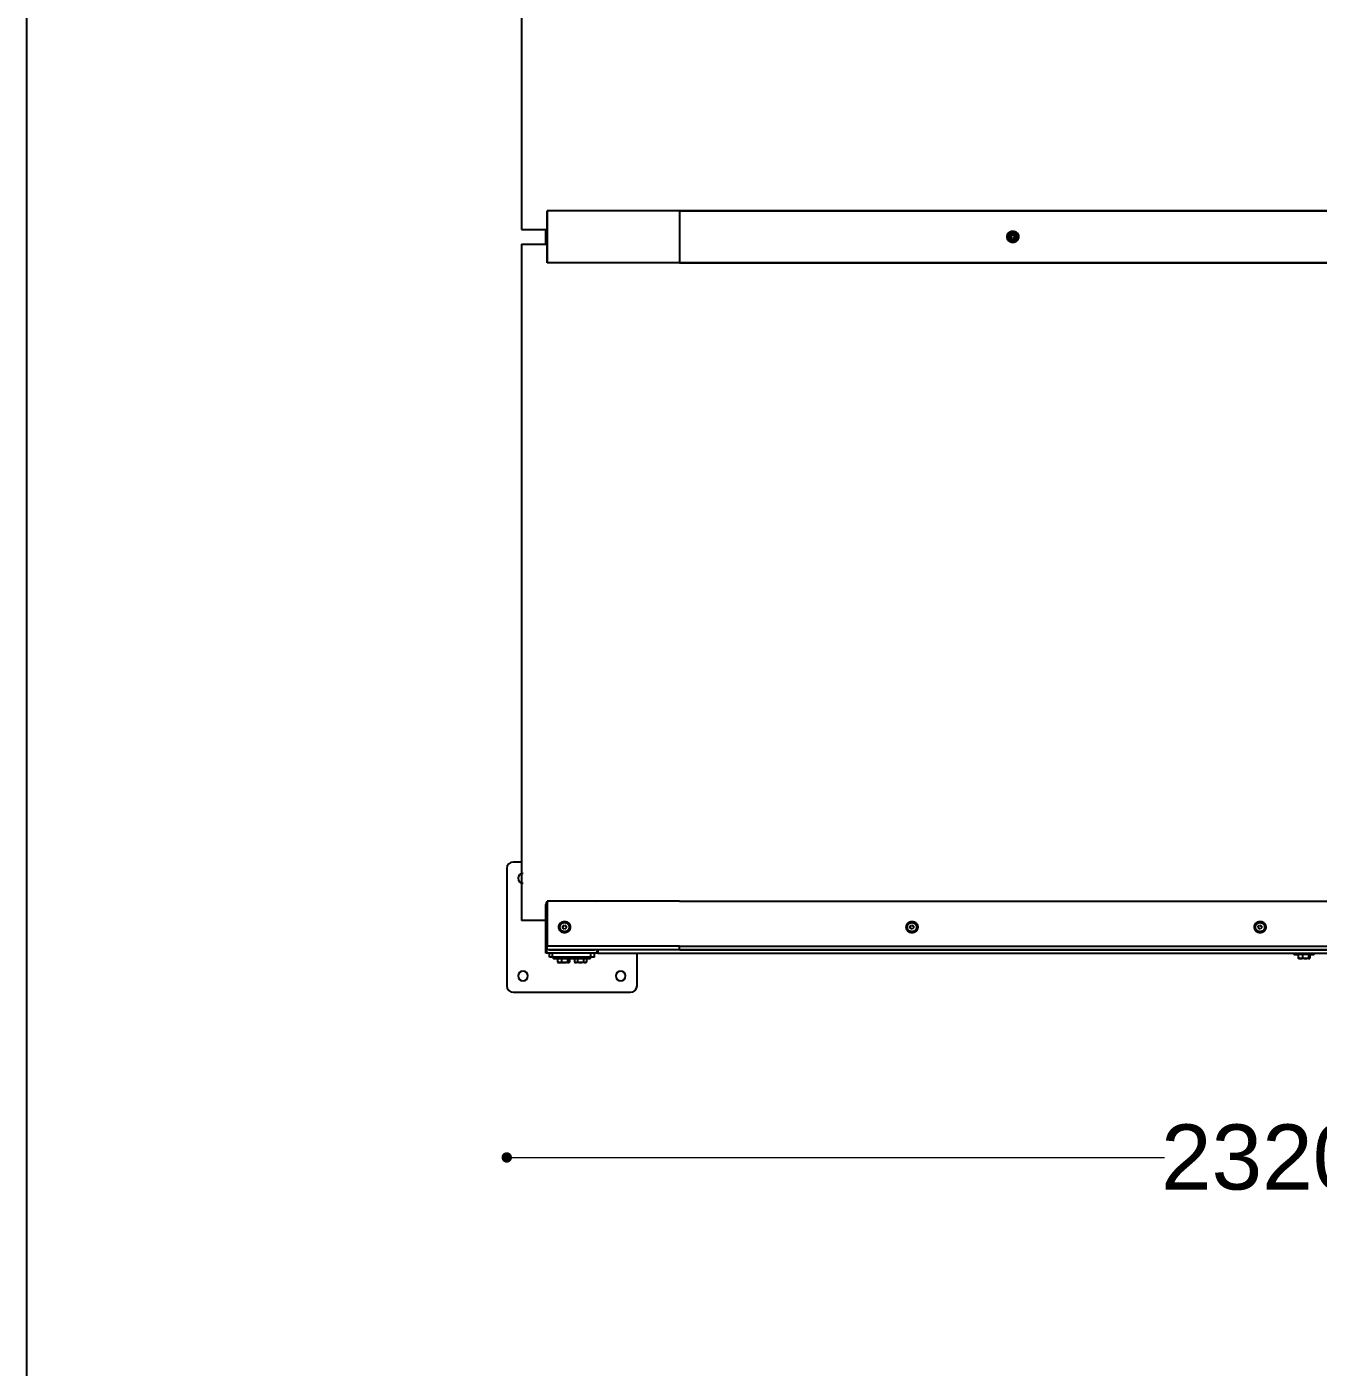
# Model space of a CAD drawing. Header units: millimetres. Extents: x 6404 to 14334, y 16216 to 24449.
# Drawn here: x 6404 to 8387, y 20332 to 22391 of the extents above; entities that cross this region are included whole.
import ezdxf

# ---------------------------------------------------------------- set-up
doc = ezdxf.new("R2010")
doc.units = ezdxf.units.MM
doc.header["$LTSCALE"] = 3
doc.layers.add('Default', color=7, linetype='Continuous')
doc.styles.get("Standard").update_dxf_attribs({"font": 'arial.ttf'})
doc.dimstyles.new('MATEUSZ', dxfattribs={"dimtxt": 35, "dimasz": 16, "dimexe": 0.18, "dimexo": 0.0625, "dimgap": 0.09, "dimtad": 0, "dimdec": 0, "dimdsep": 46, "dimtxsty": 'Standard', "dimblk": 'DOT', "dimcen": 0.09, "dimse1": 1, "dimse2": 1, "dimadec": 0, "dimazin": 0, "dimtfac": 1, "dimtdec": 0, "dimtofl": 0, "dimtmove": 0, "dimatfit": 3, "dimfxl": 1, "dimtolj": 1, "dimtzin": 0, "dimlwd": 9, "dimlwe": 9, "dimarcsym": 0})

# ---------------------------------------------------------------- blocks, each defined once
blk = doc.blocks.new('_Dot')
at = {"color": 0, "linetype": 'ByBlock', "lineweight": -2}
blk.add_line((-0.5, 0), (-1, 0), dxfattribs=at)
at = {"color": 0, "linetype": 'ByBlock', "const_width": 0.5}
blk.add_lwpolyline([(-0.25, 0, 1), (0.25, 0, 1)], format="xyb", close=True, dxfattribs=at)
blk = doc.blocks.new('*D33')
at = {"color": 0, "lineweight": 9, "transparency": 16777216}
for p, q in [((7156.7, 20654.5), (8150.6, 20654.5)), ((9444.6, 20654.5), (8450.8, 20654.5))]:
    blk.add_line(p, q, dxfattribs=at)
at = {"layer": 'Defpoints', "color": 0, "transparency": 16777216}
for p in [(7140.7, 20918.2), (9460.6, 20918.2), (9460.6, 20654.5)]:
    blk.add_point(p, dxfattribs=at)
at = {"color": 0, "lineweight": 9, "transparency": 16777216, "xscale": 16, "yscale": 16, "zscale": 16, "rotation": 180}
blk.add_blockref('_Dot', (7140.7, 20654.5), dxfattribs=at)
at = {"color": 0, "lineweight": 9, "transparency": 16777216, "xscale": 16, "yscale": 16, "zscale": 16}
blk.add_blockref('_Dot', (9460.6, 20654.5), dxfattribs=at)
at = {"color": 0, "transparency": 16777216, "insert": (8300.7, 20654.5), "char_height": 100, "attachment_point": 5}
blk.add_mtext('\\A1;2320', dxfattribs=at)

msp = doc.modelspace()

# ---------------------------------------------------------------- linework, layer by layer
msp.add_lwpolyline([(6403.7, 24449), (14334, 24449), (14334, 16215.9), (6403.7, 16215.9)], close=True)
at = {"layer": 'Default'}
for p, q in [((7163.3, 22471.2), (7163.3, 22079.5)), ((7406, 22108.2), (7202.5, 22108.2)), ((7202.5, 22108.2), (7202.5, 22028.2)), ((7202.6, 22028.2), (7202.6, 22108.2)), ((7406.2, 22108.2), (7202.6, 22108.2)), ((7406, 22108.2), (7406, 22028.2)), ((9398.3, 22108.2), (7406, 22108.2)), ((7406.2, 22108.2), (9398.4, 22108.2)), ((7163.3, 22079.5), (7202.5, 22079.5)), ((7200.7, 22056.6), (7200.7, 22080.6)), ((7200.7, 22056.6), (7200.7, 22080.6)), ((7915.2, 22069.5), (7917.6, 22071.1)), ((7915.4, 22066.7), (7915.2, 22066.7)), ((7163.3, 22057.2), (7202.5, 22057.2)), ((7163.3, 22057.2), (7163.3, 21018.2)), ((7406, 22028.2), (7202.5, 22028.2)), ((7406.2, 22028.2), (7202.6, 22028.2)), ((7406, 22028.2), (9398.3, 22028.2)), ((9398.4, 22028.2), (7406.2, 22028.2)), ((7140.7, 21098.2), (7140.7, 20918.2)), ((7163.3, 21108.2), (7150.7, 21108.2)), ((7200.7, 20973.7), (7200.7, 21042.7)), ((7406, 21048.2), (7202.5, 21048.2)), ((7202.5, 21048.2), (7202.5, 20979.1)), ((7406.2, 21048.2), (7202.6, 21048.2)), ((7202.6, 20979.1), (7202.6, 21048.2)), ((7406, 21048.2), (9400.3, 21048.2)), ((7406.2, 21048.2), (9400.4, 21048.2)), ((7202.5, 21018.2), (7163.3, 21018.2)), ((7200.6, 20970.6), (7200.6, 21018.2)), ((7200.7, 20968.2), (7200.7, 21019)), ((7227, 21006.6), (7226.9, 21009.5)), ((7760.4, 21009.5), (7762.8, 21011.1)), ((7760.5, 21006.6), (7760.4, 21009.5)), ((8294.9, 21009.5), (8297.3, 21011.1)), ((8295.1, 21006.6), (8294.9, 21006.6)), ((8297.6, 21005.3), (8295.1, 21006.6)), ((7406, 20979.1), (7202.5, 20979.1)), ((7406, 20979.1), (9400.3, 20979.1)), ((7406.4, 20973.2), (7202.8, 20973.2)), ((7206.2, 20973.2), (7275.2, 20973.2)), ((7206.2, 20962.2), (7206.2, 20968.2)), ((7275.2, 20968.2), (7206.2, 20968.2)), ((7206.5, 20962.2), (7206.5, 20968.2)), ((7211, 20962.2), (7211, 20968.2)), ((7270, 20962.2), (7211, 20962.2)), ((7212.7, 20960.2), (7212.7, 20962.2)), ((7218.5, 20954.5), (7219.7, 20953.8)), ((7218.7, 20960.2), (7218.7, 20954.5)), ((7225, 20960.2), (7225, 20954.5)), ((7234, 20960.2), (7234, 20954.5)), ((7236.8, 20954.5), (7235.5, 20953.8)), ((7237.2, 20954.5), (7236, 20953.8)), ((7236.8, 20960.2), (7236.8, 20954.5)), ((7238.7, 20960.2), (7238.7, 20962.2)), ((7244.5, 20960.2), (7244.5, 20954.5)), ((7244.5, 20954.5), (7245.7, 20953.8)), ((7249.1, 20960.2), (7249.1, 20954.5)), ((7258.4, 20960.2), (7258.4, 20954.5)), ((7263, 20954.5), (7261.7, 20953.8)), ((7263.2, 20954.5), (7262, 20953.8)), ((7263, 20960.2), (7263, 20954.5)), ((7268.7, 20962.2), (7268.7, 20960.2)), ((7270, 20962.2), (7270, 20968.2)), ((7275.2, 20962.2), (7275.2, 20968.2)), ((7275.5, 20962.2), (7275.5, 20968.2)), ((7280.7, 20973.7), (9320.6, 20973.7)), ((7280.7, 20968.2), (9320.6, 20968.2)), ((7340.7, 20918.2), (7340.7, 20968.2)), ((7406.4, 20973.2), (9400.6, 20973.2)), ((8350.1, 20966.2), (8350.1, 20968.2)), ((8356.2, 20966.2), (8356.2, 20960.5)), ((8362.8, 20966.2), (8362.8, 20960.5)), ((8371.7, 20966.2), (8371.7, 20960.5)), ((8373.4, 20960), (8373.1, 20959.8)), ((8374, 20966.2), (8374, 20960.5)), ((8380.1, 20968.2), (8380.1, 20966.2)), ((7150.7, 20908.2), (7330.7, 20908.2))]:
    msp.add_line(p, q, dxfattribs=at)
for points in [[(7909.1, 22067.8, 0), (7909.1, 22068.6, 0), (7909.1, 22069.4, 0), (7909.3, 22070.2, 0), (7909.5, 22071, 0), (7909.8, 22071.8, 0), (7910.2, 22072.6, 0), (7910.7, 22073.4, 0), (7911.3, 22074.1, 0), (7911.9, 22074.7, 0), (7912.6, 22075.3, 0), (7913.4, 22075.8, 0), (7914.1, 22076.2, 0), (7914.9, 22076.5, 0), (7915.7, 22076.7, 0), (7916.5, 22076.9, 0), (7917.3, 22077, 0), (7918.1, 22077, 0), (7918.9, 22076.9, 0), (7919.7, 22076.8, 0), (7920.6, 22076.5, 0), (7921.4, 22076.2, 0), (7922.2, 22075.8, 0), (7922.9, 22075.3, 0), (7923.6, 22074.7, 0), (7924.3, 22074.1, 0), (7924.8, 22073.4, 0), (7925.3, 22072.7, 0), (7925.7, 22071.9, 0), (7926, 22071.1, 0), (7926.3, 22070.3, 0), (7926.4, 22069.5, 0), (7926.5, 22068.7, 0), (7926.5, 22067.9, 0), (7926.4, 22067.1, 0), (7926.3, 22066.3, 0), (7926.1, 22065.4, 0), (7925.7, 22064.6, 0), (7925.3, 22063.8, 0), (7924.8, 22063.1, 0), (7924.3, 22062.4, 0), (7923.6, 22061.7, 0), (7922.9, 22061.2, 0), (7922.2, 22060.7, 0), (7921.4, 22060.3, 0), (7920.6, 22060, 0), (7919.8, 22059.7, 0), (7919, 22059.6, 0), (7918.2, 22059.5, 0), (7917.5, 22059.5, 0), (7916.6, 22059.6, 0), (7915.8, 22059.7, 0), (7915, 22059.9, 0), (7914.2, 22060.3, 0), (7913.4, 22060.7, 0), (7912.6, 22061.2, 0), (7911.9, 22061.7, 0), (7911.3, 22062.4, 0), (7910.7, 22063.1, 0), (7910.2, 22063.8, 0), (7909.8, 22064.6, 0), (7909.5, 22065.4, 0), (7909.3, 22066.2, 0), (7909.1, 22067, 0)], [(7910.8, 22067.9, 0), (7910.8, 22068.5, 0), (7910.9, 22069.1, 0), (7911, 22069.8, 0), (7911.2, 22070.5, 0), (7911.4, 22071.1, 0), (7911.7, 22071.8, 0), (7912.1, 22072.4, 0), (7912.6, 22072.9, 0), (7913.1, 22073.4, 0), (7913.7, 22073.9, 0), (7914.3, 22074.3, 0), (7914.9, 22074.6, 0), (7915.5, 22074.9, 0), (7916.2, 22075, 0), (7916.8, 22075.2, 0), (7917.4, 22075.2, 0), (7918, 22075.2, 0), (7918.7, 22075.2, 0), (7919.4, 22075.1, 0), (7920, 22074.9, 0), (7920.7, 22074.6, 0), (7921.3, 22074.3, 0), (7921.9, 22073.9, 0), (7922.5, 22073.4, 0), (7923, 22072.9, 0), (7923.4, 22072.4, 0), (7923.8, 22071.8, 0), (7924.1, 22071.2, 0), (7924.4, 22070.5, 0), (7924.6, 22069.9, 0), (7924.7, 22069.2, 0), (7924.8, 22068.6, 0), (7924.8, 22068, 0), (7924.7, 22067.3, 0), (7924.6, 22066.7, 0), (7924.4, 22066, 0), (7924.2, 22065.4, 0), (7923.8, 22064.7, 0), (7923.4, 22064.1, 0), (7923, 22063.6, 0), (7922.5, 22063, 0), (7921.9, 22062.6, 0), (7921.3, 22062.2, 0), (7920.7, 22061.9, 0), (7920.1, 22061.6, 0), (7919.4, 22061.4, 0), (7918.8, 22061.3, 0), (7918.1, 22061.2, 0), (7917.5, 22061.2, 0), (7916.9, 22061.3, 0), (7916.2, 22061.4, 0), (7915.6, 22061.6, 0), (7914.9, 22061.9, 0), (7914.3, 22062.2, 0), (7913.7, 22062.6, 0), (7913.1, 22063, 0), (7912.6, 22063.5, 0), (7912.1, 22064.1, 0), (7911.8, 22064.7, 0), (7911.4, 22065.3, 0), (7911.2, 22066, 0), (7911, 22066.6, 0), (7910.9, 22067.2, 0)], [(7220.7, 21007.8, 0), (7220.7, 21008.5, 0), (7220.8, 21009.4, 0), (7220.9, 21010.2, 0), (7221.1, 21011, 0), (7221.5, 21011.8, 0), (7221.9, 21012.6, 0), (7222.4, 21013.4, 0), (7222.9, 21014.1, 0), (7223.6, 21014.7, 0), (7224.3, 21015.3, 0), (7225, 21015.8, 0), (7225.8, 21016.2, 0), (7226.6, 21016.5, 0), (7227.4, 21016.7, 0), (7228.2, 21016.9, 0), (7229, 21016.9, 0), (7229.7, 21017, 0), (7230.6, 21016.9, 0), (7231.4, 21016.7, 0), (7232.2, 21016.5, 0), (7233, 21016.2, 0), (7233.8, 21015.8, 0), (7234.6, 21015.3, 0), (7235.3, 21014.7, 0), (7235.9, 21014.1, 0), (7236.5, 21013.4, 0), (7237, 21012.6, 0), (7237.4, 21011.9, 0), (7237.7, 21011.1, 0), (7237.9, 21010.3, 0), (7238.1, 21009.5, 0), (7238.1, 21008.7, 0), (7238.2, 21007.9, 0), (7238.1, 21007.1, 0), (7237.9, 21006.2, 0), (7237.7, 21005.4, 0), (7237.4, 21004.6, 0), (7237, 21003.8, 0), (7236.5, 21003.1, 0), (7235.9, 21002.4, 0), (7235.3, 21001.7, 0), (7234.6, 21001.1, 0), (7233.8, 21000.7, 0), (7233.1, 21000.3, 0), (7232.3, 20999.9, 0), (7231.5, 20999.7, 0), (7230.7, 20999.5, 0), (7229.9, 20999.5, 0), (7229.1, 20999.5, 0), (7228.3, 20999.5, 0), (7227.5, 20999.7, 0), (7226.6, 20999.9, 0), (7225.8, 21000.2, 0), (7225, 21000.6, 0), (7224.3, 21001.1, 0), (7223.6, 21001.7, 0), (7222.9, 21002.3, 0), (7222.4, 21003, 0), (7221.9, 21003.8, 0), (7221.5, 21004.6, 0), (7221.2, 21005.4, 0), (7220.9, 21006.2, 0), (7220.8, 21007, 0)], [(7222.4, 21007.8, 0), (7222.4, 21008.5, 0), (7222.5, 21009.1, 0), (7222.6, 21009.8, 0), (7222.8, 21010.4, 0), (7223.1, 21011.1, 0), (7223.4, 21011.7, 0), (7223.8, 21012.3, 0), (7224.2, 21012.9, 0), (7224.7, 21013.4, 0), (7225.3, 21013.9, 0), (7225.9, 21014.3, 0), (7226.5, 21014.6, 0), (7227.1, 21014.8, 0), (7227.8, 21015, 0), (7228.4, 21015.1, 0), (7229.1, 21015.2, 0), (7229.7, 21015.2, 0), (7230.3, 21015.2, 0), (7231, 21015, 0), (7231.7, 21014.8, 0), (7232.3, 21014.6, 0), (7232.9, 21014.3, 0), (7233.5, 21013.9, 0), (7234.1, 21013.4, 0), (7234.6, 21012.9, 0), (7235.1, 21012.3, 0), (7235.5, 21011.7, 0), (7235.8, 21011.1, 0), (7236, 21010.5, 0), (7236.2, 21009.8, 0), (7236.3, 21009.2, 0), (7236.4, 21008.6, 0), (7236.4, 21007.9, 0), (7236.4, 21007.3, 0), (7236.2, 21006.6, 0), (7236, 21006, 0), (7235.8, 21005.3, 0), (7235.5, 21004.7, 0), (7235.1, 21004.1, 0), (7234.6, 21003.5, 0), (7234.1, 21003, 0), (7233.5, 21002.6, 0), (7233, 21002.2, 0), (7232.3, 21001.8, 0), (7231.7, 21001.6, 0), (7231.1, 21001.4, 0), (7230.4, 21001.3, 0), (7229.8, 21001.2, 0), (7229.2, 21001.2, 0), (7228.5, 21001.3, 0), (7227.9, 21001.4, 0), (7227.2, 21001.6, 0), (7226.5, 21001.8, 0), (7225.9, 21002.2, 0), (7225.3, 21002.6, 0), (7224.7, 21003, 0), (7224.2, 21003.5, 0), (7223.8, 21004.1, 0), (7223.4, 21004.7, 0), (7223.1, 21005.3, 0), (7222.8, 21005.9, 0), (7222.6, 21006.6, 0), (7222.5, 21007.2, 0)], [(7754.2, 21007.8, 0), (7754.2, 21008.5, 0), (7754.3, 21009.4, 0), (7754.4, 21010.2, 0), (7754.7, 21011, 0), (7755, 21011.8, 0), (7755.4, 21012.6, 0), (7755.9, 21013.4, 0), (7756.5, 21014.1, 0), (7757.1, 21014.7, 0), (7757.8, 21015.3, 0), (7758.5, 21015.8, 0), (7759.3, 21016.2, 0), (7760.1, 21016.5, 0), (7760.9, 21016.7, 0), (7761.7, 21016.9, 0), (7762.5, 21016.9, 0), (7763.3, 21017, 0), (7764.1, 21016.9, 0), (7764.9, 21016.7, 0), (7765.7, 21016.5, 0), (7766.6, 21016.2, 0), (7767.3, 21015.8, 0), (7768.1, 21015.3, 0), (7768.8, 21014.7, 0), (7769.4, 21014.1, 0), (7770, 21013.4, 0), (7770.5, 21012.6, 0), (7770.9, 21011.9, 0), (7771.2, 21011.1, 0), (7771.5, 21010.3, 0), (7771.6, 21009.5, 0), (7771.7, 21008.7, 0), (7771.7, 21007.9, 0), (7771.6, 21007.1, 0), (7771.5, 21006.2, 0), (7771.2, 21005.4, 0), (7770.9, 21004.6, 0), (7770.5, 21003.8, 0), (7770, 21003.1, 0), (7769.4, 21002.4, 0), (7768.8, 21001.7, 0), (7768.1, 21001.1, 0), (7767.4, 21000.7, 0), (7766.6, 21000.3, 0), (7765.8, 20999.9, 0), (7765, 20999.7, 0), (7764.2, 20999.5, 0), (7763.4, 20999.5, 0), (7762.6, 20999.5, 0), (7761.8, 20999.5, 0), (7761, 20999.7, 0), (7760.2, 20999.9, 0), (7759.4, 21000.2, 0), (7758.6, 21000.6, 0), (7757.8, 21001.1, 0), (7757.1, 21001.7, 0), (7756.5, 21002.3, 0), (7755.9, 21003, 0), (7755.4, 21003.8, 0), (7755, 21004.6, 0), (7754.7, 21005.4, 0), (7754.5, 21006.2, 0), (7754.3, 21007, 0)], [(7756, 21007.8, 0), (7756, 21008.5, 0), (7756, 21009.1, 0), (7756.1, 21009.8, 0), (7756.3, 21010.4, 0), (7756.6, 21011.1, 0), (7756.9, 21011.7, 0), (7757.3, 21012.3, 0), (7757.8, 21012.9, 0), (7758.3, 21013.4, 0), (7758.8, 21013.9, 0), (7759.4, 21014.3, 0), (7760, 21014.6, 0), (7760.7, 21014.8, 0), (7761.3, 21015, 0), (7762, 21015.1, 0), (7762.6, 21015.2, 0), (7763.2, 21015.2, 0), (7763.9, 21015.2, 0), (7764.5, 21015, 0), (7765.2, 21014.8, 0), (7765.8, 21014.6, 0), (7766.5, 21014.3, 0), (7767.1, 21013.9, 0), (7767.6, 21013.4, 0), (7768.1, 21012.9, 0), (7768.6, 21012.3, 0), (7769, 21011.7, 0), (7769.3, 21011.1, 0), (7769.6, 21010.5, 0), (7769.8, 21009.8, 0), (7769.9, 21009.2, 0), (7769.9, 21008.6, 0), (7769.9, 21007.9, 0), (7769.9, 21007.3, 0), (7769.8, 21006.6, 0), (7769.6, 21006, 0), (7769.3, 21005.3, 0), (7769, 21004.7, 0), (7768.6, 21004.1, 0), (7768.2, 21003.5, 0), (7767.6, 21003, 0), (7767.1, 21002.6, 0), (7766.5, 21002.2, 0), (7765.9, 21001.8, 0), (7765.2, 21001.6, 0), (7764.6, 21001.4, 0), (7763.9, 21001.3, 0), (7763.3, 21001.2, 0), (7762.7, 21001.2, 0), (7762, 21001.3, 0), (7761.4, 21001.4, 0), (7760.7, 21001.6, 0), (7760.1, 21001.8, 0), (7759.4, 21002.2, 0), (7758.8, 21002.6, 0), (7758.3, 21003, 0), (7757.8, 21003.5, 0), (7757.3, 21004.1, 0), (7756.9, 21004.7, 0), (7756.6, 21005.3, 0), (7756.3, 21005.9, 0), (7756.2, 21006.6, 0), (7756, 21007.2, 0)], [(8288.7, 21007.8, 0), (8288.7, 21008.5, 0), (8288.8, 21009.4, 0), (8289, 21010.2, 0), (8289.2, 21011, 0), (8289.5, 21011.8, 0), (8289.9, 21012.6, 0), (8290.4, 21013.4, 0), (8291, 21014.1, 0), (8291.6, 21014.7, 0), (8292.3, 21015.3, 0), (8293.1, 21015.8, 0), (8293.8, 21016.2, 0), (8294.6, 21016.5, 0), (8295.4, 21016.7, 0), (8296.2, 21016.9, 0), (8297, 21016.9, 0), (8297.8, 21017, 0), (8298.6, 21016.9, 0), (8299.4, 21016.7, 0), (8300.3, 21016.5, 0), (8301.1, 21016.2, 0), (8301.9, 21015.8, 0), (8302.6, 21015.3, 0), (8303.3, 21014.7, 0), (8304, 21014.1, 0), (8304.5, 21013.4, 0), (8305, 21012.6, 0), (8305.4, 21011.9, 0), (8305.7, 21011.1, 0), (8306, 21010.3, 0), (8306.1, 21009.5, 0), (8306.2, 21008.7, 0), (8306.2, 21007.9, 0), (8306.1, 21007.1, 0), (8306, 21006.2, 0), (8305.8, 21005.4, 0), (8305.4, 21004.6, 0), (8305, 21003.8, 0), (8304.5, 21003.1, 0), (8304, 21002.4, 0), (8303.3, 21001.7, 0), (8302.6, 21001.1, 0), (8301.9, 21000.7, 0), (8301.1, 21000.3, 0), (8300.3, 20999.9, 0), (8299.5, 20999.7, 0), (8298.7, 20999.5, 0), (8297.9, 20999.5, 0), (8297.1, 20999.5, 0), (8296.3, 20999.5, 0), (8295.5, 20999.7, 0), (8294.7, 20999.9, 0), (8293.9, 21000.2, 0), (8293.1, 21000.6, 0), (8292.3, 21001.1, 0), (8291.6, 21001.7, 0), (8291, 21002.3, 0), (8290.4, 21003, 0), (8289.9, 21003.8, 0), (8289.5, 21004.6, 0), (8289.2, 21005.4, 0), (8289, 21006.2, 0), (8288.8, 21007, 0)], [(8290.5, 21007.8, 0), (8290.5, 21008.5, 0), (8290.5, 21009.1, 0), (8290.7, 21009.8, 0), (8290.8, 21010.4, 0), (8291.1, 21011.1, 0), (8291.4, 21011.7, 0), (8291.8, 21012.3, 0), (8292.3, 21012.9, 0), (8292.8, 21013.4, 0), (8293.3, 21013.9, 0), (8293.9, 21014.3, 0), (8294.6, 21014.6, 0), (8295.2, 21014.8, 0), (8295.8, 21015, 0), (8296.5, 21015.1, 0), (8297.1, 21015.2, 0), (8297.7, 21015.2, 0), (8298.4, 21015.2, 0), (8299, 21015, 0), (8299.7, 21014.8, 0), (8300.4, 21014.6, 0), (8301, 21014.3, 0), (8301.6, 21013.9, 0), (8302.2, 21013.4, 0), (8302.7, 21012.9, 0), (8303.1, 21012.3, 0), (8303.5, 21011.7, 0), (8303.8, 21011.1, 0), (8304.1, 21010.5, 0), (8304.3, 21009.8, 0), (8304.4, 21009.2, 0), (8304.5, 21008.6, 0), (8304.5, 21007.9, 0), (8304.4, 21007.3, 0), (8304.3, 21006.6, 0), (8304.1, 21006, 0), (8303.8, 21005.3, 0), (8303.5, 21004.7, 0), (8303.1, 21004.1, 0), (8302.7, 21003.5, 0), (8302.2, 21003, 0), (8301.6, 21002.6, 0), (8301, 21002.2, 0), (8300.4, 21001.8, 0), (8299.7, 21001.6, 0), (8299.1, 21001.4, 0), (8298.5, 21001.3, 0), (8297.8, 21001.2, 0), (8297.2, 21001.2, 0), (8296.6, 21001.3, 0), (8295.9, 21001.4, 0), (8295.2, 21001.6, 0), (8294.6, 21001.8, 0), (8294, 21002.2, 0), (8293.4, 21002.6, 0), (8292.8, 21003, 0), (8292.3, 21003.5, 0), (8291.8, 21004.1, 0), (8291.4, 21004.7, 0), (8291.1, 21005.3, 0), (8290.9, 21005.9, 0), (8290.7, 21006.6, 0), (8290.6, 21007.2, 0)], [(7260.7, 20953.8, 0), (7261.7, 20953.8, 0)]]:
    msp.add_polyline3d(points, close=True, dxfattribs=at)
for points in [[(7909.1, 22067.8, 0), (7909.1, 22068.9, 0), (7909.3, 22070.1, 0)], [(7912.9, 22068.2, 0), (7912.9, 22068.9, 0), (7913, 22069.5, 0), (7913.3, 22070.2, 0), (7913.6, 22070.9, 0)], [(7918.1, 22063.2, 0), (7917.6, 22063.2, 0), (7917.2, 22063.3, 0), (7916.7, 22063.4, 0), (7916.2, 22063.5, 0), (7915.7, 22063.7, 0), (7915.3, 22064, 0), (7914.8, 22064.3, 0), (7914.4, 22064.6, 0), (7914, 22065, 0), (7913.7, 22065.4, 0), (7913.5, 22065.9, 0), (7913.2, 22066.3, 0), (7913.1, 22066.8, 0), (7912.9, 22067.3, 0), (7912.9, 22067.8, 0), (7912.9, 22068.2, 0)], [(7915.2, 22076.6, 0), (7916.2, 22076.8, 0), (7917.2, 22077, 0), (7918.2, 22077, 0), (7919.2, 22076.9, 0), (7920.3, 22076.6, 0), (7921.3, 22076.3, 0), (7922.3, 22075.8, 0), (7923.2, 22075.1, 0), (7924.1, 22074.4, 0), (7924.8, 22073.5, 0), (7925.4, 22072.6, 0), (7925.9, 22071.6, 0), (7926.3, 22070.6, 0), (7926.5, 22069.5, 0), (7926.6, 22068.6, 0), (7926.6, 22067.5, 0), (7926.4, 22066.5, 0), (7926.1, 22065.5, 0), (7925.7, 22064.4, 0), (7925.2, 22063.5, 0), (7924.5, 22062.5, 0), (7923.7, 22061.7, 0), (7922.8, 22061, 0), (7921.8, 22060.5, 0), (7920.8, 22060, 0), (7919.8, 22059.7, 0), (7918.8, 22059.5, 0), (7917.8, 22059.5, 0), (7916.8, 22059.5, 0), (7915.8, 22059.7, 0), (7914.7, 22060.1, 0), (7913.7, 22060.5, 0)], [(7913.9, 22071.3, 0), (7914.4, 22071.9, 0), (7915, 22072.3, 0), (7915.6, 22072.7, 0), (7916.3, 22073, 0), (7916.9, 22073.2, 0), (7917.6, 22073.2, 0), (7918.2, 22073.2, 0), (7918.9, 22073.1, 0)], [(7915.1, 22069.5, 0), (7917.5, 22071.1, 0)], [(7915.2, 22066.7, 0), (7915.1, 22069.5, 0)], [(7917.8, 22065.4, 0), (7915.2, 22066.7, 0)], [(7917.5, 22071.1, 0), (7920.1, 22069.8, 0)], [(7920.2, 22066.9, 0), (7917.8, 22065.4, 0)], [(7922.8, 22068.2, 0), (7922.8, 22067.5, 0), (7922.6, 22066.7, 0), (7922.2, 22065.9, 0), (7922, 22065.5, 0), (7921.8, 22065.1, 0), (7921.5, 22064.8, 0), (7921.2, 22064.5, 0), (7920.8, 22064.2, 0), (7920.4, 22064, 0), (7919.7, 22063.6, 0), (7918.9, 22063.3, 0)], [(7919.6, 22072.9, 0), (7920.3, 22072.6, 0), (7920.9, 22072.2, 0), (7921.5, 22071.6, 0), (7922, 22071, 0), (7922.4, 22070.3, 0), (7922.6, 22069.6, 0), (7922.8, 22068.9, 0), (7922.8, 22068.2, 0)], [(7920.1, 22069.8, 0), (7920.2, 22066.9, 0)], [(7222.3, 21013.2, 0), (7222.9, 21013.9, 0), (7223.5, 21014.6, 0), (7224.1, 21015.1, 0), (7224.9, 21015.6, 0)], [(7227.2, 21016.6, 0), (7228.2, 21016.9, 0), (7229.1, 21017, 0), (7230.1, 21016.9, 0), (7231.1, 21016.8, 0), (7232.2, 21016.5, 0), (7233.2, 21016.1, 0), (7234.1, 21015.6, 0), (7235, 21015, 0), (7235.9, 21014.2, 0), (7236.6, 21013.3, 0), (7237.2, 21012.4, 0), (7237.6, 21011.4, 0), (7237.9, 21010.4, 0), (7238.1, 21009.4, 0), (7238.2, 21008.5, 0), (7238.2, 21007.5, 0), (7238, 21006.4, 0), (7237.8, 21005.4, 0), (7237.4, 21004.4, 0), (7236.8, 21003.4, 0), (7236.1, 21002.5, 0), (7235.4, 21001.7, 0), (7234.5, 21001, 0), (7233.5, 21000.5, 0), (7232.6, 21000, 0), (7231.6, 20999.7, 0), (7230.6, 20999.5, 0), (7229.6, 20999.5, 0), (7228.6, 20999.5, 0), (7227.6, 20999.7, 0), (7226.6, 21000, 0), (7225.6, 21000.4, 0)], [(7760.8, 21016.7, 0), (7761.8, 21016.9, 0), (7762.7, 21017, 0), (7763.7, 21016.9, 0), (7764.7, 21016.8, 0), (7765.7, 21016.5, 0), (7766.7, 21016.1, 0), (7767.7, 21015.6, 0), (7768.6, 21014.9, 0), (7769.4, 21014.2, 0), (7770.1, 21013.3, 0), (7770.7, 21012.4, 0), (7771.2, 21011.4, 0), (7771.5, 21010.4, 0), (7771.7, 21009.4, 0), (7771.8, 21008.4, 0), (7771.7, 21007.5, 0), (7771.6, 21006.4, 0), (7771.3, 21005.4, 0), (7770.9, 21004.4, 0), (7770.3, 21003.4, 0), (7769.7, 21002.6, 0), (7768.9, 21001.7, 0), (7768, 21001.1, 0), (7767.1, 21000.5, 0), (7766.1, 21000, 0), (7765.1, 20999.7, 0), (7764.2, 20999.5, 0), (7763.2, 20999.5, 0), (7762.2, 20999.5, 0), (7761.2, 20999.7, 0), (7760.2, 20999.9, 0), (7759.2, 21000.4, 0)], [(8295.1, 21016.6, 0), (8296.1, 21016.8, 0), (8297.1, 21016.9, 0), (8298.1, 21016.9, 0), (8299.1, 21016.8, 0), (8300.1, 21016.6, 0), (8301.1, 21016.2, 0), (8302.1, 21015.7, 0), (8303, 21015, 0), (8303.9, 21014.2, 0), (8304.6, 21013.4, 0), (8305.2, 21012.4, 0), (8305.7, 21011.4, 0), (8306, 21010.4, 0), (8306.2, 21009.4, 0), (8306.3, 21008.5, 0), (8306.2, 21007.5, 0), (8306.1, 21006.4, 0), (8305.8, 21005.4, 0), (8305.4, 21004.4, 0), (8304.8, 21003.4, 0), (8304.2, 21002.5, 0), (8303.4, 21001.7, 0), (8302.5, 21001, 0), (8301.5, 21000.4, 0), (8300.6, 21000, 0), (8299.6, 20999.7, 0), (8298.6, 20999.5, 0), (8297.6, 20999.5, 0), (8296.6, 20999.5, 0), (8295.6, 20999.7, 0), (8294.5, 21000, 0), (8293.5, 21000.4, 0)], [(7226.7, 21009.5, 0), (7229.1, 21011.1, 0)], [(7226.9, 21006.6, 0), (7226.7, 21009.5, 0)], [(7229.4, 21005.3, 0), (7226.9, 21006.6, 0)], [(7229.1, 21011.1, 0), (7231.7, 21009.8, 0)], [(7231.9, 21006.9, 0), (7229.4, 21005.3, 0)], [(7231.7, 21009.8, 0), (7231.9, 21006.9, 0)], [(7760.3, 21009.5, 0), (7762.7, 21011.1, 0)], [(7760.4, 21006.6, 0), (7760.3, 21009.5, 0)], [(7763, 21005.3, 0), (7760.4, 21006.6, 0)], [(7762.7, 21011.1, 0), (7765.2, 21009.8, 0)], [(7765.4, 21006.9, 0), (7763, 21005.3, 0)], [(7765.2, 21009.8, 0), (7765.4, 21006.9, 0)], [(8288.8, 21007.8, 0), (8288.8, 21009.1, 0), (8289.1, 21010.6, 0)], [(8294.8, 21009.5, 0), (8297.2, 21011.1, 0)], [(8294.9, 21006.6, 0), (8294.8, 21009.5, 0)], [(8297.5, 21005.3, 0), (8294.9, 21006.6, 0)], [(8297.2, 21011.1, 0), (8299.8, 21009.8, 0)], [(8299.9, 21006.9, 0), (8297.5, 21005.3, 0)], [(8299.8, 21009.8, 0), (8299.9, 21006.9, 0)], [(7202.8, 20973.2, 0), (7202.8, 20973.2, 0), (7202.8, 20973.2, 0), (7202.8, 20973.2, 0), (7202.8, 20973.2, 0), (7202.8, 20973.2, 0), (7202.8, 20973.2, 0), (7202.8, 20973.2, 0), (7202.8, 20973.2, 0), (7202.8, 20973.2, 0), (7202.8, 20973.2, 0), (7202.8, 20973.3, 0), (7202.8, 20973.4, 0), (7202.7, 20973.8, 0), (7202.5, 20979.1, 0)], [(7202.8, 20975.2, 0), (7202.8, 20975.2, 0), (7202.8, 20975.2, 0), (7202.8, 20975.2, 0), (7202.8, 20975.2, 0), (7202.8, 20975.2, 0), (7202.8, 20975.2, 0), (7202.8, 20975.2, 0), (7202.8, 20975.2, 0), (7202.8, 20975.2, 0), (7202.8, 20975.2, 0), (7202.8, 20975.3, 0), (7202.8, 20975.3, 0), (7202.7, 20975.6, 0), (7202.6, 20979.1, 0)], [(7406.4, 20973.2, 0), (7406.4, 20973.2, 0), (7406.4, 20973.2, 0), (7406.4, 20973.2, 0), (7406.4, 20973.2, 0), (7406.3, 20973.2, 0), (7406.3, 20973.2, 0), (7406.3, 20973.2, 0), (7406.3, 20973.2, 0), (7406.3, 20973.2, 0), (7406.3, 20973.2, 0), (7406.3, 20973.3, 0), (7406.3, 20973.4, 0), (7406.2, 20973.8, 0), (7406, 20979.1, 0)], [(7206.2, 20968.2, 0), (7200.7, 20968.2, 0)], [(7205.7, 20973.7, 0), (7205.7, 20973.7, 0), (7205.8, 20973.6, 0), (7205.8, 20973.6, 0), (7205.8, 20973.5, 0), (7205.8, 20973.5, 0), (7205.8, 20973.4, 0), (7205.9, 20973.4, 0), (7205.9, 20973.4, 0), (7205.9, 20973.3, 0), (7206, 20973.3, 0), (7206, 20973.3, 0), (7206.1, 20973.2, 0), (7206.1, 20973.2, 0), (7206.2, 20973.2, 0), (7206.2, 20973.2, 0), (7206.2, 20973.2, 0)], [(7211, 20962.2, 0), (7206.2, 20962.2, 0)], [(7213.3, 20960.2, 0), (7212.8, 20960.2, 0), (7212.8, 20960.2, 0), (7212.7, 20960.2, 0), (7212.7, 20960.2, 0), (7212.7, 20960.2, 0), (7212.7, 20960.2, 0), (7212.7, 20960.2, 0), (7212.7, 20960.2, 0), (7212.7, 20960.2, 0), (7212.7, 20960.2, 0), (7212.7, 20960.2, 0), (7212.7, 20960.2, 0), (7212.7, 20960.2, 0), (7212.7, 20960.2, 0), (7212.7, 20960.2, 0), (7212.7, 20960.2, 0), (7212.7, 20960.2, 0), (7212.8, 20960.2, 0), (7212.8, 20960.2, 0), (7212.9, 20960.2, 0), (7213.3, 20960.2, 0), (7217.3, 20960.2, 0), (7242.2, 20960.2, 0)], [(7242.2, 20960.2, 0), (7242.7, 20960.2, 0), (7242.7, 20960.2, 0), (7242.7, 20960.2, 0), (7242.7, 20960.2, 0), (7242.7, 20960.2, 0), (7242.7, 20960.2, 0), (7242.7, 20960.2, 0), (7242.7, 20960.2, 0), (7242.7, 20960.2, 0), (7242.7, 20960.2, 0), (7242.7, 20960.2, 0), (7242.7, 20960.2, 0), (7242.7, 20960.2, 0), (7242.7, 20960.2, 0), (7242.7, 20960.2, 0), (7242.7, 20960.2, 0), (7242.7, 20960.2, 0), (7242.7, 20960.2, 0), (7242.7, 20960.2, 0), (7242.6, 20960.2, 0), (7242.2, 20960.2, 0), (7238.2, 20960.2, 0), (7213.3, 20960.2, 0)], [(7218.7, 20954.5, 0), (7219.6, 20954.2, 0), (7220.4, 20954, 0), (7221.1, 20953.9, 0), (7221.9, 20953.8, 0)], [(7221.9, 20953.8, 0), (7219.9, 20953.8, 0), (7219.8, 20953.8, 0), (7219.8, 20953.8, 0), (7219.7, 20953.8, 0), (7219.7, 20953.8, 0), (7219.7, 20953.8, 0), (7219.7, 20953.8, 0), (7219.7, 20953.8, 0), (7219.7, 20953.8, 0), (7219.7, 20953.8, 0), (7219.7, 20953.8, 0), (7219.7, 20953.8, 0), (7219.7, 20953.8, 0), (7219.7, 20953.8, 0), (7219.7, 20953.8, 0), (7219.7, 20953.8, 0), (7219.7, 20953.8, 0), (7219.7, 20953.8, 0), (7219.7, 20953.8, 0), (7219.7, 20953.8, 0), (7219.8, 20953.8, 0), (7219.8, 20953.8, 0), (7219.9, 20953.8, 0), (7220.1, 20953.8, 0)], [(7220.4, 20954.5, 0), (7222.5, 20954, 0), (7224.5, 20953.8, 0)], [(7220.8, 20953.8, 0), (7221.4, 20953.9, 0), (7221.9, 20954, 0), (7222.5, 20954.2, 0), (7223.1, 20954.5, 0)], [(7221.9, 20953.8, 0), (7222.6, 20953.9, 0), (7223.4, 20954, 0), (7224.2, 20954.2, 0), (7225, 20954.5, 0)], [(7229.5, 20953.8, 0), (7221.9, 20953.8, 0)], [(7223.1, 20954.5, 0), (7225.5, 20954, 0), (7227.7, 20953.8, 0)], [(7224.5, 20953.8, 0), (7226.6, 20954, 0), (7228.7, 20954.5, 0)], [(7225, 20954.5, 0), (7227.4, 20954, 0), (7229.5, 20953.8, 0)], [(7227.7, 20953.8, 0), (7230, 20954, 0), (7232.4, 20954.5, 0)], [(7229.5, 20953.8, 0), (7231.7, 20954, 0), (7234, 20954.5, 0)], [(7235.4, 20953.8, 0), (7233.2, 20953.8, 0), (7229.5, 20953.8, 0)], [(7232.6, 20954.5, 0), (7233.2, 20954.2, 0), (7233.8, 20954, 0), (7234.4, 20953.9, 0), (7234.9, 20953.8, 0)], [(7234, 20954.5, 0), (7234.4, 20954.2, 0), (7234.7, 20954, 0), (7234.9, 20953.9, 0), (7235.1, 20953.9, 0), (7235.2, 20953.8, 0), (7235.4, 20953.8, 0)], [(7234.9, 20953.8, 0), (7235.5, 20953.9, 0), (7236, 20954, 0), (7236.6, 20954.2, 0), (7237.2, 20954.5, 0)], [(7235.4, 20953.8, 0), (7235.6, 20953.8, 0), (7235.7, 20953.9, 0), (7235.9, 20953.9, 0), (7236, 20954, 0), (7236.2, 20954.1, 0), (7236.4, 20954.2, 0), (7236.8, 20954.5, 0)], [(7235.5, 20953.8, 0), (7235.7, 20953.8, 0), (7235.7, 20953.8, 0), (7235.7, 20953.8, 0), (7235.7, 20953.8, 0), (7235.7, 20953.8, 0), (7235.7, 20953.8, 0), (7235.7, 20953.8, 0), (7235.7, 20953.8, 0), (7235.7, 20953.8, 0), (7235.7, 20953.8, 0), (7235.7, 20953.8, 0), (7235.7, 20953.8, 0), (7235.7, 20953.8, 0), (7235.7, 20953.8, 0), (7235.7, 20953.8, 0), (7235.7, 20953.8, 0), (7235.7, 20953.8, 0), (7235.7, 20953.8, 0), (7235.7, 20953.8, 0), (7235.7, 20953.8, 0), (7235.7, 20953.8, 0), (7235.7, 20953.8, 0), (7235.6, 20953.8, 0), (7235.4, 20953.8, 0)], [(7251.5, 20960.2, 0), (7241.7, 20960.2, 0), (7239.1, 20960.2, 0), (7238.8, 20960.2, 0), (7238.7, 20960.2, 0), (7238.7, 20960.2, 0), (7238.7, 20960.2, 0), (7238.7, 20960.2, 0), (7238.7, 20960.2, 0), (7238.7, 20960.2, 0), (7238.7, 20960.2, 0), (7238.7, 20960.2, 0), (7238.7, 20960.2, 0), (7238.7, 20960.2, 0), (7238.7, 20960.2, 0), (7238.7, 20960.2, 0), (7238.7, 20960.2, 0), (7238.7, 20960.2, 0), (7238.7, 20960.2, 0), (7238.7, 20960.2, 0), (7238.8, 20960.2, 0), (7238.8, 20960.2, 0), (7239, 20960.2, 0), (7240, 20960.2, 0), (7245, 20960.2, 0), (7256, 20960.2, 0)], [(7244.5, 20954.5, 0), (7245.1, 20954.2, 0), (7245.7, 20954, 0), (7246.3, 20953.9, 0), (7246.8, 20953.8, 0)], [(7246.8, 20953.8, 0), (7245.7, 20953.8, 0)], [(7246.8, 20953.8, 0), (7247.4, 20953.9, 0), (7247.9, 20954, 0), (7248.5, 20954.2, 0), (7249.1, 20954.5, 0)], [(7253.7, 20953.8, 0), (7246.8, 20953.8, 0)], [(7249.1, 20954.5, 0), (7251.5, 20954, 0), (7253.7, 20953.8, 0)], [(7249.4, 20954.5, 0), (7251.8, 20954, 0), (7254, 20953.8, 0)], [(7256, 20960.2, 0), (7265.8, 20960.2, 0), (7268.4, 20960.2, 0), (7268.7, 20960.2, 0), (7268.7, 20960.2, 0), (7268.7, 20960.2, 0), (7268.7, 20960.2, 0), (7268.7, 20960.2, 0), (7268.7, 20960.2, 0), (7268.7, 20960.2, 0), (7268.7, 20960.2, 0), (7268.7, 20960.2, 0), (7268.7, 20960.2, 0), (7268.7, 20960.2, 0), (7268.7, 20960.2, 0), (7268.7, 20960.2, 0), (7268.7, 20960.2, 0), (7268.7, 20960.2, 0), (7268.7, 20960.2, 0), (7268.7, 20960.2, 0), (7268.7, 20960.2, 0), (7268.7, 20960.2, 0), (7268.5, 20960.2, 0), (7267.5, 20960.2, 0), (7262.5, 20960.2, 0), (7251.5, 20960.2, 0)], [(7253.7, 20953.8, 0), (7256, 20954, 0), (7258.4, 20954.5, 0)], [(7260.7, 20953.8, 0), (7253.7, 20953.8, 0)], [(7258.4, 20954.5, 0), (7259, 20954.2, 0), (7259.6, 20954, 0), (7260.1, 20953.9, 0), (7260.7, 20953.8, 0)], [(7258.6, 20954.5, 0), (7259.2, 20954.2, 0), (7259.8, 20954, 0), (7260.4, 20953.9, 0), (7260.9, 20953.8, 0)], [(7263, 20954.5, 0), (7262.4, 20954.2, 0), (7261.8, 20954, 0), (7261.2, 20953.9, 0), (7260.7, 20953.8, 0)], [(7260.7, 20953.8, 0), (7261.2, 20953.9, 0), (7261.8, 20954, 0), (7262.4, 20954.2, 0), (7263, 20954.5, 0)], [(7260.9, 20953.8, 0), (7261.5, 20953.9, 0), (7262, 20954, 0), (7262.6, 20954.2, 0), (7263.2, 20954.5, 0)], [(7275.2, 20962.2, 0), (7275.2, 20962.2, 0), (7275.2, 20962.2, 0), (7275.2, 20962.2, 0), (7275.2, 20962.2, 0), (7275.2, 20962.2, 0), (7275.2, 20962.2, 0), (7275.2, 20962.2, 0), (7275.2, 20962.2, 0), (7275.2, 20962.2, 0), (7275.2, 20962.2, 0), (7275.2, 20962.2, 0), (7275.2, 20962.2, 0), (7275.2, 20962.2, 0), (7275.1, 20962.2, 0), (7273.7, 20962.2, 0), (7270, 20962.2, 0)], [(7275.2, 20973.2, 0), (7275.3, 20973.2, 0), (7275.3, 20973.2, 0), (7275.4, 20973.2, 0), (7275.4, 20973.2, 0), (7275.5, 20973.3, 0), (7275.5, 20973.3, 0), (7275.6, 20973.3, 0), (7275.6, 20973.4, 0), (7275.6, 20973.4, 0), (7275.7, 20973.4, 0), (7275.7, 20973.5, 0), (7275.7, 20973.5, 0), (7275.7, 20973.6, 0), (7275.7, 20973.6, 0), (7275.7, 20973.7, 0), (7275.7, 20973.7, 0)], [(7280.7, 20968.2, 0), (7280.7, 20968.2, 0), (7280.7, 20968.2, 0), (7280.7, 20968.2, 0), (7280.7, 20968.2, 0), (7280.7, 20968.2, 0), (7280.7, 20968.2, 0), (7280.7, 20968.2, 0), (7280.7, 20968.2, 0), (7280.7, 20968.2, 0), (7280.7, 20968.2, 0), (7280.7, 20968.2, 0), (7280.7, 20968.2, 0), (7280.7, 20968.2, 0), (7280.6, 20968.2, 0), (7280.1, 20968.2, 0), (7275.2, 20968.2, 0)], [(7280.7, 20973.7, 0), (7280.7, 20968.2, 0)], [(8378.1, 20966.2, 0), (8357.6, 20966.2, 0), (8350.6, 20966.2, 0), (8350.1, 20966.2, 0), (8350.1, 20966.2, 0), (8350.1, 20966.2, 0), (8350.1, 20966.2, 0), (8350.1, 20966.2, 0), (8350.1, 20966.2, 0), (8350.1, 20966.2, 0), (8350.1, 20966.2, 0), (8350.1, 20966.2, 0), (8350.1, 20966.2, 0), (8350.1, 20966.2, 0), (8350.1, 20966.2, 0), (8350.1, 20966.2, 0), (8350.1, 20966.2, 0), (8350.1, 20966.2, 0), (8350.1, 20966.2, 0), (8350.1, 20966.2, 0), (8350.2, 20966.2, 0), (8350.6, 20966.2, 0), (8352.1, 20966.2, 0)], [(8352.1, 20966.2, 0), (8357.1, 20966.2, 0)], [(8357.4, 20959.8, 0), (8357.2, 20959.8, 0), (8357.1, 20959.9, 0), (8356.9, 20959.9, 0), (8356.8, 20960, 0), (8356.7, 20960.1, 0), (8356.5, 20960.2, 0), (8356.2, 20960.5, 0)], [(8356.2, 20960.5, 0), (8357.9, 20960, 0), (8358.7, 20959.9, 0), (8359.5, 20959.8, 0)], [(8359.5, 20959.8, 0), (8357.4, 20959.8, 0), (8357.1, 20959.8, 0), (8357.1, 20959.8, 0), (8357.1, 20959.8, 0), (8357.1, 20959.8, 0), (8357.1, 20959.8, 0), (8357.1, 20959.8, 0), (8357.1, 20959.8, 0), (8357.1, 20959.8, 0), (8357.1, 20959.8, 0), (8357.1, 20959.8, 0), (8357.1, 20959.8, 0), (8357.1, 20959.8, 0), (8357.1, 20959.8, 0), (8357.1, 20959.8, 0), (8357.1, 20959.8, 0), (8357.1, 20959.8, 0), (8357.1, 20959.8, 0), (8357.1, 20959.8, 0), (8357.1, 20959.8, 0), (8357.1, 20959.8, 0), (8357.2, 20959.8, 0), (8357.4, 20959.8, 0)], [(8363, 20959.8, 0), (8360.8, 20960, 0), (8358.5, 20960.5, 0)], [(8359.5, 20959.8, 0), (8360.3, 20959.9, 0), (8361.1, 20960, 0), (8361.9, 20960.2, 0), (8362.8, 20960.5, 0)], [(8367.3, 20959.8, 0), (8359.5, 20959.8, 0)], [(8362.8, 20960.5, 0), (8365.1, 20960, 0), (8367.3, 20959.8, 0)], [(8367.3, 20959.8, 0), (8369.4, 20960, 0), (8371.7, 20960.5, 0)], [(8372.9, 20959.8, 0), (8372.1, 20959.8, 0), (8367.3, 20959.8, 0)], [(8370.7, 20959.8, 0), (8369.9, 20959.9, 0), (8369.1, 20960, 0), (8368.3, 20960.2, 0), (8367.4, 20960.5, 0)], [(8371.7, 20960.5, 0), (8372, 20960.2, 0), (8372.2, 20960.1, 0), (8372.3, 20960, 0), (8372.4, 20959.9, 0), (8372.6, 20959.9, 0), (8372.7, 20959.8, 0), (8372.9, 20959.8, 0)], [(8372.9, 20959.8, 0), (8373, 20959.8, 0), (8373.1, 20959.9, 0), (8373.3, 20959.9, 0), (8373.4, 20960, 0), (8373.6, 20960.1, 0), (8373.7, 20960.2, 0), (8374, 20960.5, 0)], [(8373.4, 20966.2, 0), (8379.7, 20966.2, 0), (8380.1, 20966.2, 0), (8380.1, 20966.2, 0), (8380.1, 20966.2, 0), (8380.1, 20966.2, 0), (8380.1, 20966.2, 0), (8380.1, 20966.2, 0), (8380.1, 20966.2, 0), (8380.1, 20966.2, 0), (8380.1, 20966.2, 0), (8380.1, 20966.2, 0), (8380.1, 20966.2, 0), (8380.1, 20966.2, 0), (8380.1, 20966.2, 0), (8380.1, 20966.2, 0), (8380.1, 20966.2, 0), (8380.1, 20966.2, 0), (8380.1, 20966.2, 0), (8380.1, 20966.2, 0), (8380.1, 20966.2, 0), (8380, 20966.2, 0), (8379.7, 20966.2, 0), (8378.1, 20966.2, 0)]]:
    msp.add_polyline3d(points, dxfattribs=at)
for centre, radius, start, end in [((7150.7, 21098.2), 10, 90, 180), ((7165.7, 21083.2), 7.5, 90, 270), ((7165.7, 21083.2), 7.5, 90, 270), ((7206.2, 21042.7), 5.5, 90, 180), ((7275.2, 21042.7), 5.5, 59.3803, 90), ((7203.1, 20970.6), 2.5, 180, 270), ((7206.2, 20973.7), 5.5, 180, 270), ((7275.2, 20973.7), 5.5, 270, 0), ((7165.7, 20933.2), 7.5, 90, 270), ((7165.7, 20933.2), 7.5, 270, 90), ((7315.7, 20933.2), 7.5, 90, 270), ((7315.7, 20933.2), 7.5, 270, 90), ((7150.7, 20918.2), 10, 180, 270), ((7330.7, 20918.2), 10, 270, 0)]:
    msp.add_arc(centre, radius, start, end, dxfattribs=at)

# ---------------------------------------------------------------- dimensions: what is measured, and where the dimension line sits
dim = msp.add_linear_dim(base=(9460.6, 20654.5), p1=(7140.7, 20918.2), p2=(9460.6, 20918.2), dimstyle='MATEUSZ', override={"dimtxt": 100})
dim.commit()
dim.dimension.update_dxf_attribs({"geometry": '*D33', "text_midpoint": (8300.7, 20654.5)})

doc.saveas('drawing.dxf')
